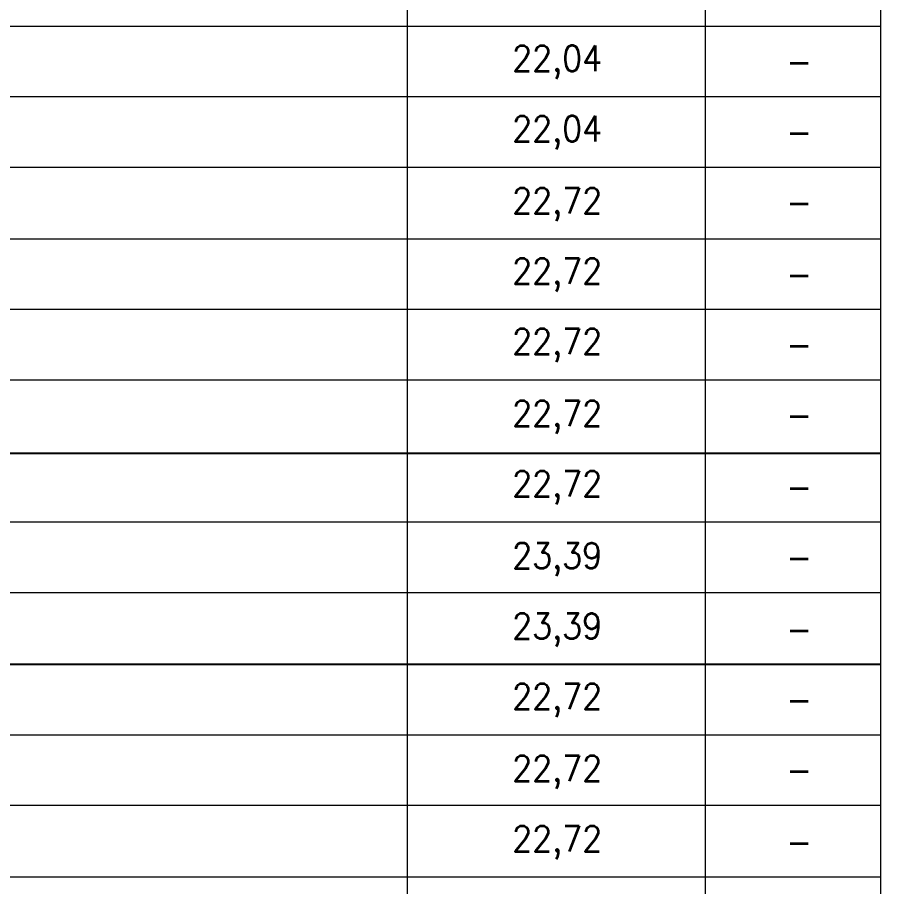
# Model space of a CAD drawing. Header units: millimetres. Extents: x 0 to 420, y 0 to 297.
# Drawn here: x 53.29 to 77.68, y 124.4 to 148.97 of the extents above; entities that cross this region are included whole.
import ezdxf

# ---------------------------------------------------------------- set-up
doc = ezdxf.new("R2010")
doc.units = ezdxf.units.MM
doc.styles.get("Standard").update_dxf_attribs({"font": 'STANDARD'})

msp = doc.modelspace()

# ---------------------------------------------------------------- linework, layer by layer
for p, q in [((28.901955, 136.651951), (77.667681, 136.651951)), ((28.901955, 130.682702), (77.667681, 130.682702))]:
    msp.add_line(p, q)
at = {"color": 7, "lineweight": 0}
for points in [[(64.304335, 249.258666), (64.304335, 42.502666)], [(72.728668, 249.258666), (72.728668, 42.502666)], [(77.681668, 249.258666), (77.681668, 42.502666)], [(28.913668, 148.716999), (77.681668, 148.716999)], [(28.913668, 146.727333), (77.681668, 146.727333)], [(28.913668, 144.737666), (77.681668, 144.737666)], [(28.913668, 142.705666), (77.681668, 142.705666)], [(28.913668, 140.715999), (77.681668, 140.715999)], [(28.913668, 138.726333), (77.681668, 138.726333)], [(28.913668, 134.704666), (77.681668, 134.704666)], [(28.913668, 132.714999), (77.681668, 132.714999)], [(28.913668, 128.693333), (77.681668, 128.693333)], [(28.913668, 126.703666), (77.681668, 126.703666)], [(28.913668, 124.671666), (77.681668, 124.671666)]]:
    msp.add_lwpolyline(points, dxfattribs=at)

# ---------------------------------------------------------------- texts
at = {"color": 251, "char_height": 0.724708, "attachment_point": 1}
for s, insert, width in [('22,04', (67.267668, 148.171712), 2.37543178), ('-', (75.014672, 148.08704), 0.32209244), ('22,04', (67.267668, 146.18204), 2.37543178), ('-', (75.014672, 146.097377), 0.32209244), ('22,72', (67.267668, 144.150045), 2.29490867), ('-', (75.014672, 144.107705), 0.32209244), ('22,72', (67.267668, 142.160373), 2.29490867), ('-', (75.014672, 142.07571), 0.32209244), ('22,72', (67.267668, 140.17071), 2.29490867), ('-', (75.014672, 140.086038), 0.32209244), ('22,72', (67.267668, 138.138706), 2.29490867), ('-', (75.014672, 138.096375), 0.32209244), ('22,72', (67.267668, 136.149043), 2.29490867), ('-', (75.014672, 136.064371), 0.32209244), ('23,39', (67.267668, 134.117048), 2.29490867), ('-', (75.014672, 134.074708), 0.32209244), ('23,39', (67.267668, 132.127368), 2.29490867), ('-', (75.014672, 132.042705), 0.32209244), ('22,72', (67.267668, 130.137705), 2.29490867), ('-', (75.014672, 130.053041), 0.32209244), ('22,72', (67.267668, 128.105701), 2.29490867), ('-', (75.014672, 128.063378), 0.32209244), ('22,72', (67.267668, 126.116038), 2.29490867), ('-', (75.014672, 126.031375), 0.32209244)]:
    msp.add_mtext(s, dxfattribs=dict(at, insert=insert, width=width))

doc.saveas('drawing.dxf')
